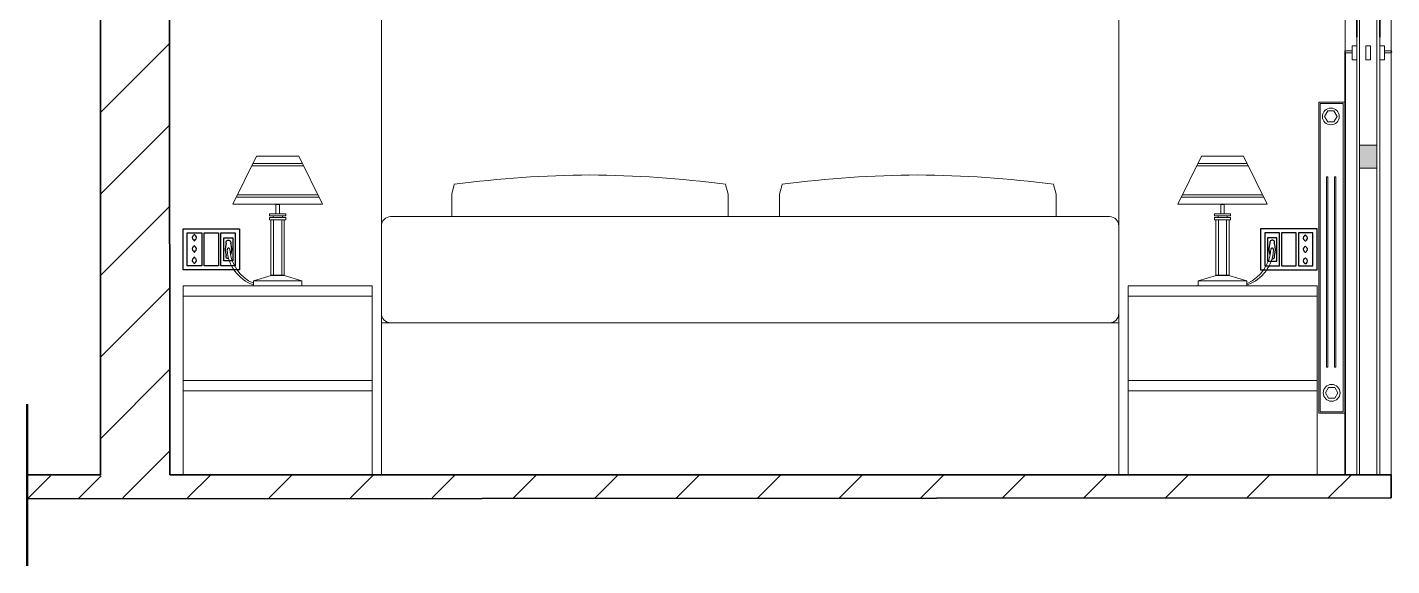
# Model space of a CAD drawing. Header units: millimetres. Extents: x 3179 to 4333, y 961 to 2155.
# Drawn here: x 3208 to 3504, y 1354.5 to 1471.2 of the extents above; entities that cross this region are included whole.
import ezdxf

# ---------------------------------------------------------------- set-up
doc = ezdxf.new("R2010")
doc.units = ezdxf.units.MM
for name, color, linetype, lineweight in [('A-FURN', 8, 'Continuous', 18), ('A-GLAZ-FULL', 4, 'Continuous', 25), ('A-LINE-GRPH', 1, 'Continuous', 13), ('A-WALL-FULL-EXTR', 3, 'Continuous', 35), ('A-WALL-FULL-INTR', 175, 'Continuous', 35), ('linee guida', 1, 'Continuous', 18)]:
    doc.layers.add(name, color=color, linetype=linetype, lineweight=lineweight)
doc.layers.add('A-FURN2', color=2, linetype='Continuous')
doc.layers.add('arredo', color=253, linetype='Continuous')

msp = doc.modelspace()

# ---------------------------------------------------------------- hatches: boundary and pattern name
at = {"layer": 'A-LINE-GRPH'}
msp.add_hatch(color=256, dxfattribs=at).paths.add_polyline_path([(3500.85, 1445.68), (3497.05, 1445.68), (3497.05, 1440.68), (3500.85, 1440.68)])

# ---------------------------------------------------------------- linework, layer by layer
msp.add_line((3493.92, 1369.18), (3503.92, 1369.18))
at = {"layer": 'A-FURN'}
for p, q in [((3488.25, 1454.99), (3493.89, 1455)), ((3488.25, 1446.83), (3488.25, 1454.99)), ((3488.55, 1446.83), (3488.55, 1454.69)), ((3488.55, 1454.69), (3493.52, 1454.69)), ((3493.52, 1454.69), (3493.52, 1446.82)), ((3493.92, 1387.54), (3493.89, 1455)), ((3488.25, 1439.51), (3488.25, 1446.83)), ((3488.55, 1439.51), (3488.55, 1446.83)), ((3493.52, 1446.82), (3493.52, 1439.51)), ((3252.64, 1432.83), (3257.76, 1443.23)), ((3257, 1441.68), (3267.68, 1441.68)), ((3257.76, 1443.23), (3266.91, 1443.23)), ((3272.04, 1432.83), (3266.91, 1443.23)), ((3457.64, 1432.83), (3462.76, 1443.23)), ((3462, 1441.68), (3472.68, 1441.68)), ((3462.76, 1443.23), (3471.91, 1443.23)), ((3477.04, 1432.83), (3471.91, 1443.23)), ((3256.74, 1441.15), (3267.94, 1441.15)), ((3461.74, 1441.15), (3472.94, 1441.15)), ((3488.25, 1387.54), (3488.25, 1439.51)), ((3488.55, 1387.84), (3488.55, 1439.51)), ((3493.52, 1439.51), (3493.52, 1387.83)), ((3252.64, 1432.83), (3272.04, 1432.83)), ((3253.4, 1434.38), (3271.27, 1434.38)), ((3253.66, 1434.91), (3271.01, 1434.91)), ((3262.72, 1432.81), (3261.97, 1432.81)), ((3261.97, 1432.81), (3261.97, 1430.78)), ((3262.72, 1430.78), (3262.72, 1432.81)), ((3300.09, 1435.02), (3300.09, 1430.15)), ((3360.09, 1435.02), (3360.09, 1430.15)), ((3371.23, 1435.02), (3371.23, 1430.15)), ((3431.23, 1435.02), (3431.23, 1430.15)), ((3457.64, 1432.83), (3477.04, 1432.83)), ((3458.4, 1434.38), (3476.27, 1434.38)), ((3458.66, 1434.91), (3476.01, 1434.91)), ((3467.72, 1432.81), (3466.97, 1432.81)), ((3466.97, 1432.81), (3466.97, 1430.78)), ((3467.72, 1430.78), (3467.72, 1432.81)), ((3264.1, 1430.78), (3260.57, 1430.78)), ((3260.57, 1430.78), (3260.57, 1430.29)), ((3260.57, 1430.29), (3264.1, 1430.29)), ((3264.1, 1429.94), (3260.57, 1429.94)), ((3260.57, 1429.94), (3260.57, 1429.45)), ((3263.38, 1430.3), (3261.36, 1430.3)), ((3261.36, 1430.3), (3261.36, 1429.95)), ((3261.36, 1429.95), (3263.38, 1429.95)), ((3261.97, 1430.78), (3262.72, 1430.78)), ((3263.38, 1429.95), (3263.38, 1430.3)), ((3264.1, 1430.29), (3264.1, 1430.78)), ((3264.1, 1429.45), (3264.1, 1429.94)), ((3469.1, 1430.78), (3465.57, 1430.78)), ((3465.57, 1430.78), (3465.57, 1430.29)), ((3465.57, 1430.29), (3469.1, 1430.29)), ((3469.1, 1429.94), (3465.57, 1429.94)), ((3465.57, 1429.94), (3465.57, 1429.45)), ((3468.38, 1430.3), (3466.36, 1430.3)), ((3466.36, 1430.3), (3466.36, 1429.95)), ((3466.36, 1429.95), (3468.38, 1429.95)), ((3466.97, 1430.78), (3467.72, 1430.78)), ((3468.38, 1429.95), (3468.38, 1430.3)), ((3469.1, 1430.29), (3469.1, 1430.78)), ((3469.1, 1429.45), (3469.1, 1429.94)), ((3260.57, 1429.45), (3264.1, 1429.45)), ((3260.87, 1417.44), (3260.87, 1429.47)), ((3260.87, 1429.47), (3263.77, 1429.47)), ((3261.43, 1417.44), (3261.43, 1429.47)), ((3263.22, 1429.47), (3263.22, 1417.44)), ((3263.77, 1429.47), (3263.77, 1417.44)), ((3465.57, 1429.45), (3469.1, 1429.45)), ((3465.87, 1417.44), (3465.87, 1429.47)), ((3465.87, 1429.47), (3468.77, 1429.47)), ((3466.43, 1417.44), (3466.43, 1429.47)), ((3468.22, 1429.47), (3468.22, 1417.44)), ((3468.77, 1429.47), (3468.77, 1417.44)), ((3257.07, 1416.25), (3260.95, 1417.42)), ((3257.07, 1416.25), (3267.6, 1416.25)), ((3257.07, 1416.25), (3257.07, 1415.15)), ((3257.07, 1415.15), (3267.6, 1415.15)), ((3263.77, 1417.44), (3260.87, 1417.44)), ((3260.95, 1417.42), (3263.72, 1417.42)), ((3267.6, 1416.25), (3263.72, 1417.42)), ((3267.6, 1416.25), (3267.6, 1415.15)), ((3462.07, 1416.25), (3465.95, 1417.42)), ((3462.07, 1416.25), (3472.6, 1416.25)), ((3462.07, 1416.25), (3462.07, 1415.15)), ((3462.07, 1415.15), (3472.6, 1415.15)), ((3468.77, 1417.44), (3465.87, 1417.44)), ((3465.95, 1417.42), (3468.72, 1417.42)), ((3472.6, 1416.25), (3468.72, 1417.42)), ((3472.6, 1416.25), (3472.6, 1415.15)), ((3241.84, 1412.9), (3282.84, 1412.9)), ((3446.84, 1412.9), (3487.84, 1412.9)), ((3286.84, 1407.15), (3284.84, 1407.15)), ((3442.84, 1407.15), (3444.84, 1407.15)), ((3238.91, 1374.18), (3238.91, 1394.68)), ((3238.91, 1394.68), (3238.91, 1392.43)), ((3241.84, 1394.65), (3282.84, 1394.65)), ((3446.84, 1394.65), (3487.84, 1394.65)), ((3241.84, 1392.4), (3282.84, 1392.4)), ((3446.84, 1392.4), (3487.84, 1392.4)), ((3493.92, 1387.54), (3488.25, 1387.54)), ((3493.52, 1387.83), (3488.55, 1387.84))]:
    msp.add_line(p, q, dxfattribs=at)
at = {"layer": 'A-FURN', "linetype": 'Continuous'}
for p, q in [((3300.09, 1435.02), (3300.66, 1437.15)), ((3360.09, 1435.02), (3359.53, 1437.15)), ((3371.23, 1435.02), (3371.8, 1437.15)), ((3431.23, 1435.02), (3430.67, 1437.15))]:
    msp.add_line(p, q, dxfattribs=at)
at = {"layer": 'A-FURN'}
for points in [[(3444.84, 1474.15), (3444.84, 1409.15, -0.414214), (3442.84, 1407.15), (3286.84, 1407.15, -0.414214), (3284.84, 1409.15), (3284.84, 1474.15)], [(3284.84, 1374.15), (3284.84, 1428.15, -0.414214), (3286.84, 1430.15), (3442.84, 1430.15, -0.414214), (3444.84, 1428.15), (3444.84, 1374.15)]]:
    msp.add_lwpolyline(points, format="xyb", dxfattribs=at)
for points in [[(3491.52, 1450.7), (3490.15, 1450.7), (3489.46, 1451.88), (3490.15, 1453.07), (3491.52, 1453.07), (3492.21, 1451.88), (3491.52, 1450.7)], [(3491.7, 1390.76), (3490.33, 1390.76), (3489.65, 1391.95), (3490.33, 1393.14), (3491.7, 1393.14), (3492.39, 1391.95), (3491.7, 1390.76)]]:
    msp.add_lwpolyline(points, dxfattribs=at)
for points in [[(3489.93, 1438.79), (3490.22, 1438.79), (3490.22, 1397.5), (3489.93, 1397.5)], [(3491.66, 1438.79), (3491.95, 1438.79), (3491.95, 1397.5), (3491.66, 1397.5)], [(3241.84, 1374.15), (3282.84, 1374.15), (3282.84, 1415.15), (3241.84, 1415.15)], [(3487.84, 1374.15), (3487.84, 1415.15), (3446.84, 1415.15), (3446.84, 1374.15)]]:
    msp.add_lwpolyline(points, close=True, dxfattribs=at)
for centre in [(3490.84, 1451.88), (3491.02, 1391.95)]:
    msp.add_circle(centre, 1.82, dxfattribs=at)
for centre, radius, start, end in [((3331.93, 1198.84), 240.36, 90.4383, 97.4763), ((3328.26, 1198.84), 240.36, 82.5237, 89.5617), ((3403.07, 1198.84), 240.36, 90.4383, 97.4763), ((3399.39, 1198.84), 240.36, 82.5237, 89.5617), ((3259.98, 1423.48), 8.64, 183.3681, 250.3383), ((3260.57, 1423.6), 8.64, 183.3681, 246.149), ((3469.21, 1423.59), 8.64, 293.851, 356.6319), ((3469.79, 1423.47), 8.64, 289.6617, 356.6319)]:
    msp.add_arc(centre, radius, start, end, dxfattribs=at)
at = {"layer": 'A-FURN2', "lineweight": 50}
msp.add_line((3208.01, 1389.47), (3208.01, 1354.47), dxfattribs=at)
at = {"layer": 'A-GLAZ-FULL'}
for points in [[(3241.84, 1427.54), (3254.08, 1427.54), (3254.08, 1418.63), (3241.84, 1418.63)], [(3487.84, 1427.54), (3475.59, 1427.54), (3475.59, 1418.63), (3487.84, 1418.63)], [(3242.71, 1426.63), (3245.87, 1426.63), (3245.87, 1419.47), (3242.71, 1419.47)], [(3246.36, 1426.63), (3249.51, 1426.63), (3249.51, 1419.47), (3246.36, 1419.47)], [(3250, 1426.63), (3253.15, 1426.63), (3253.15, 1419.47), (3250, 1419.47)], [(3479.68, 1426.63), (3476.52, 1426.63), (3476.52, 1419.47), (3479.68, 1419.47)], [(3483.32, 1426.63), (3480.16, 1426.63), (3480.16, 1419.47), (3483.32, 1419.47)], [(3486.96, 1426.63), (3483.81, 1426.63), (3483.81, 1419.47), (3486.96, 1419.47)]]:
    msp.add_lwpolyline(points, close=True, dxfattribs=at)
for centre, start, end in [((3244.28, 1425.6), 113.3666, 246.2003), ((3244.28, 1425.6), 294.3243, 66.1088), ((3485.33, 1425.51), 113.8912, 245.6757), ((3485.33, 1425.51), 293.7997, 66.6334), ((3244.28, 1423.16), 113.3666, 246.2003), ((3244.28, 1420.65), 113.3666, 246.2003), ((3244.28, 1423.16), 294.3243, 66.1088), ((3244.28, 1420.65), 294.3243, 66.1088), ((3485.33, 1423.07), 113.8912, 245.6757), ((3485.33, 1420.56), 113.8912, 245.6757), ((3485.33, 1423.07), 293.7997, 66.6334), ((3485.33, 1420.56), 293.7997, 66.6334)]:
    msp.add_arc(centre, 0.478, start, end, dxfattribs=at)
for centre, start_param, end_param in [((3244.28, 1425.59), 5.42058, 7.142383), ((3244.28, 1425.59), 8.545266, 10.307697), ((3244.28, 1423.15), 5.42058, 7.142383), ((3244.28, 1423.15), 8.545266, 10.307697), ((3244.28, 1420.65), 5.42058, 7.142383), ((3244.28, 1420.65), 8.545266, 10.307697)]:
    msp.add_ellipse(centre, major_axis=(0, 0.678), ratio=0.372094, start_param=start_param, end_param=end_param, dxfattribs=at)
at = {"layer": 'A-GLAZ-FULL', "extrusion": (0, 0, -1)}
for centre, start_param, end_param in [((3485.33, 1425.5), 5.42058, 7.142383), ((3485.33, 1425.5), 8.545266, 10.307697), ((3485.33, 1423.06), 5.42058, 7.142383), ((3485.33, 1423.06), 8.545266, 10.307697), ((3485.33, 1420.56), 5.42058, 7.142383), ((3485.33, 1420.56), 8.545266, 10.307697)]:
    msp.add_ellipse(centre, major_axis=(0, 0.678), ratio=0.372094, start_param=start_param, end_param=end_param, dxfattribs=at)
at = {"layer": 'A-LINE-GRPH'}
for p, q in [((3493.92, 1584.18), (3493.92, 1374.18)), ((3496.45, 1584.18), (3496.45, 1374.18)), ((3497.05, 1584.18), (3497.05, 1374.18)), ((3500.85, 1584.18), (3500.85, 1374.18)), ((3501.45, 1584.18), (3501.45, 1374.18)), ((3503.92, 1584.18), (3503.92, 1374.18)), ((3497.05, 1445.68), (3500.85, 1445.68)), ((3497.05, 1440.68), (3500.85, 1440.68))]:
    msp.add_line(p, q, dxfattribs=at)
for points in [[(3495.45, 1466.13), (3493.95, 1466.13, 0.414851), (3493.95, 1465.68), (3495.45, 1465.68), (3495.45, 1464.18), (3496.45, 1464.18)], [(3501.45, 1464.18), (3502.45, 1464.18), (3502.45, 1465.68), (3503.95, 1465.68, 0.414851), (3503.95, 1466.13), (3502.45, 1466.13)]]:
    msp.add_lwpolyline(points, format="xyb", dxfattribs=at)
for points in [[(3495.45, 1464.18), (3495.45, 1467.18), (3496.45, 1467.18)], [(3502.45, 1464.18), (3502.45, 1467.18), (3501.45, 1467.18)]]:
    msp.add_lwpolyline(points, dxfattribs=at)
msp.add_lwpolyline([(3498.42, 1467.18), (3499.42, 1467.18), (3499.42, 1464.18), (3498.42, 1464.18)], close=True, dxfattribs=at)
at = {"layer": 'A-WALL-FULL-EXTR'}
for p, q in [((3223.88, 1648.16), (3223.92, 1374.18)), ((3238.91, 1374.18), (3238.86, 1474.18)), ((3223.92, 1374.18), (3208.09, 1374.18)), ((3238.91, 1374.18), (3503.92, 1374.18)), ((3503.92, 1369.18), (3503.92, 1374.18)), ((3208.06, 1368.94), (3503.92, 1369.18))]:
    msp.add_line(p, q, dxfattribs=at)
at = {"layer": 'A-WALL-FULL-INTR'}
for p, q in [((3496.45, 1477.27), (3496.45, 1469.09)), ((3501.45, 1477.27), (3501.45, 1469.09)), ((3493.92, 1465.72), (3493.92, 1374.18))]:
    msp.add_line(p, q, dxfattribs=at)
at = {"layer": 'arredo'}
for points in [[(3250.64, 1420.54), (3250.64, 1425.54), (3252.64, 1425.54), (3252.64, 1420.54), (3250.64, 1420.54)], [(3479.13, 1420.53), (3479.13, 1425.53), (3477.13, 1425.53), (3477.13, 1420.53), (3479.13, 1420.53)]]:
    msp.add_lwpolyline(points, dxfattribs=at)
for points in [[(3251.14, 1424.34), (3251.14, 1424.64, -0.414214), (3251.54, 1425.04), (3251.74, 1425.04, -0.414214), (3252.14, 1424.64), (3252.14, 1424.34)], [(3478.63, 1424.33), (3478.63, 1424.63, 0.414214), (3478.23, 1425.03), (3478.03, 1425.03, 0.414214), (3477.63, 1424.63), (3477.63, 1424.33)], [(3251.72, 1421.04), (3251.54, 1421.04, -0.414214), (3251.14, 1421.44), (3251.14, 1421.74)], [(3478.05, 1421.03), (3478.23, 1421.03, 0.414214), (3478.63, 1421.43), (3478.63, 1421.73)]]:
    msp.add_lwpolyline(points, format="xyb", dxfattribs=at)
for centre, radius, start, end in [((3254.98, 1423.04), 4.05, 161.2689, 198.7311), ((3248.31, 1423.04), 4.05, 342.8363, 18.7311), ((3481.46, 1423.03), 4.05, 161.2689, 197.1637), ((3474.79, 1423.03), 4.05, 341.2689, 18.7311), ((3251.64, 1423.04), 0.3, 9.859, 193.9131), ((3478.13, 1423.03), 0.3, 346.0869, 170.141)]:
    msp.add_arc(centre, radius, start, end, dxfattribs=at)
at = {"layer": 'linee guida', "linetype": 'Continuous'}
for p, q in [((3223.92, 1452.72), (3238.95, 1467.75)), ((3223.92, 1435.04), (3238.95, 1450.08)), ((3223.92, 1417.36), (3238.95, 1432.4)), ((3223.92, 1399.69), (3238.95, 1414.72)), ((3223.92, 1382.01), (3238.96, 1397.05)), ((3228.76, 1369.18), (3238.96, 1379.37)), ((3208.06, 1368.94), (3213.06, 1373.94)), ((3219.07, 1368.95), (3224.07, 1373.95)), ((3242.8, 1369.18), (3247.8, 1374.18)), ((3260.48, 1369.18), (3265.48, 1374.18)), ((3278.15, 1369.18), (3283.15, 1374.18)), ((3295.83, 1369.18), (3300.83, 1374.18)), ((3313.51, 1369.18), (3318.51, 1374.18)), ((3331.19, 1369.18), (3336.19, 1374.18)), ((3348.87, 1369.18), (3353.87, 1374.18)), ((3366.54, 1369.18), (3371.54, 1374.18)), ((3384.22, 1369.18), (3389.22, 1374.18)), ((3401.9, 1369.18), (3406.9, 1374.18)), ((3419.58, 1369.18), (3424.58, 1374.18)), ((3437.25, 1369.18), (3442.25, 1374.18)), ((3454.93, 1369.18), (3459.93, 1374.18)), ((3472.61, 1369.18), (3477.61, 1374.18)), ((3490.29, 1369.18), (3495.29, 1374.18))]:
    msp.add_line(p, q, dxfattribs=at)

doc.saveas('drawing.dxf')
